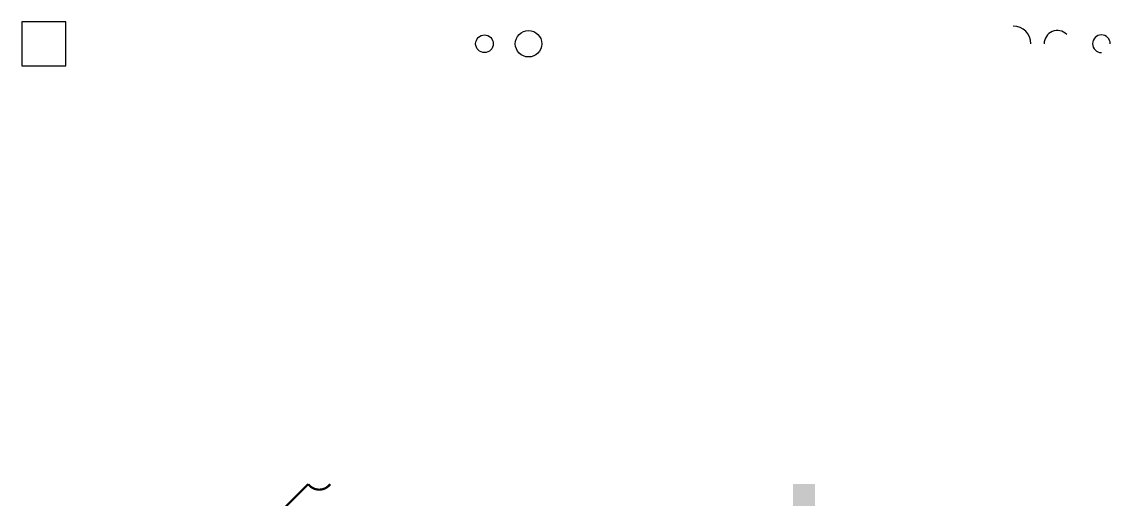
# Model space of a CAD drawing. Header units: metres. Extents: x 100 to 347, y 0 to 110.
import ezdxf

# ---------------------------------------------------------------- set-up
doc = ezdxf.new("R2010")
doc.units = ezdxf.units.M
for name, color, linetype in [('ARCS', 3, 'CONTINUOUS'), ('CIRCLES', 2, 'CONTINUOUS'), ('HATCHES', 5, 'CONTINUOUS'), ('LINES', 1, 'CONTINUOUS'), ('POLYLINES', 4, 'CONTINUOUS')]:
    doc.layers.add(name, color=color, linetype=linetype)

msp = doc.modelspace()

# ---------------------------------------------------------------- hatches: boundary and pattern name
at = {"layer": 'HATCHES'}
msp.add_hatch(color=5, dxfattribs=at).paths.add_polyline_path([(275, 0), (280, 0), (280, 5), (275, 5), (275, 0)])

# ---------------------------------------------------------------- linework, layer by layer
at = {"layer": 'ARCS'}
for centre, radius, start, end in [((325, 105), 4, 0, 90), ((335, 105), 3, 45, 180), ((345, 105), 2, 0, 270)]:
    msp.add_arc(centre, radius, start, end, dxfattribs=at)
at = {"layer": 'CIRCLES'}
for centre, radius in [((205, 105), 2), ((215, 105), 3)]:
    msp.add_circle(centre, radius, dxfattribs=at)
at = {"layer": 'LINES'}
for p, q in [((110, 110), (100, 110)), ((100, 110), (100, 100)), ((110, 100), (110, 110)), ((100, 100), (110, 100))]:
    msp.add_line(p, q, dxfattribs=at)
at = {"layer": 'POLYLINES'}
msp.add_lwpolyline([(155, 0, 0, 0, 0), (160, 0, 0.5, 0.5, 0), (165, 5, 0.5, 0.5, 0.5), (170, 5, 0, 0, 0)], format="xyseb", dxfattribs=at)

doc.saveas('drawing.dxf')
